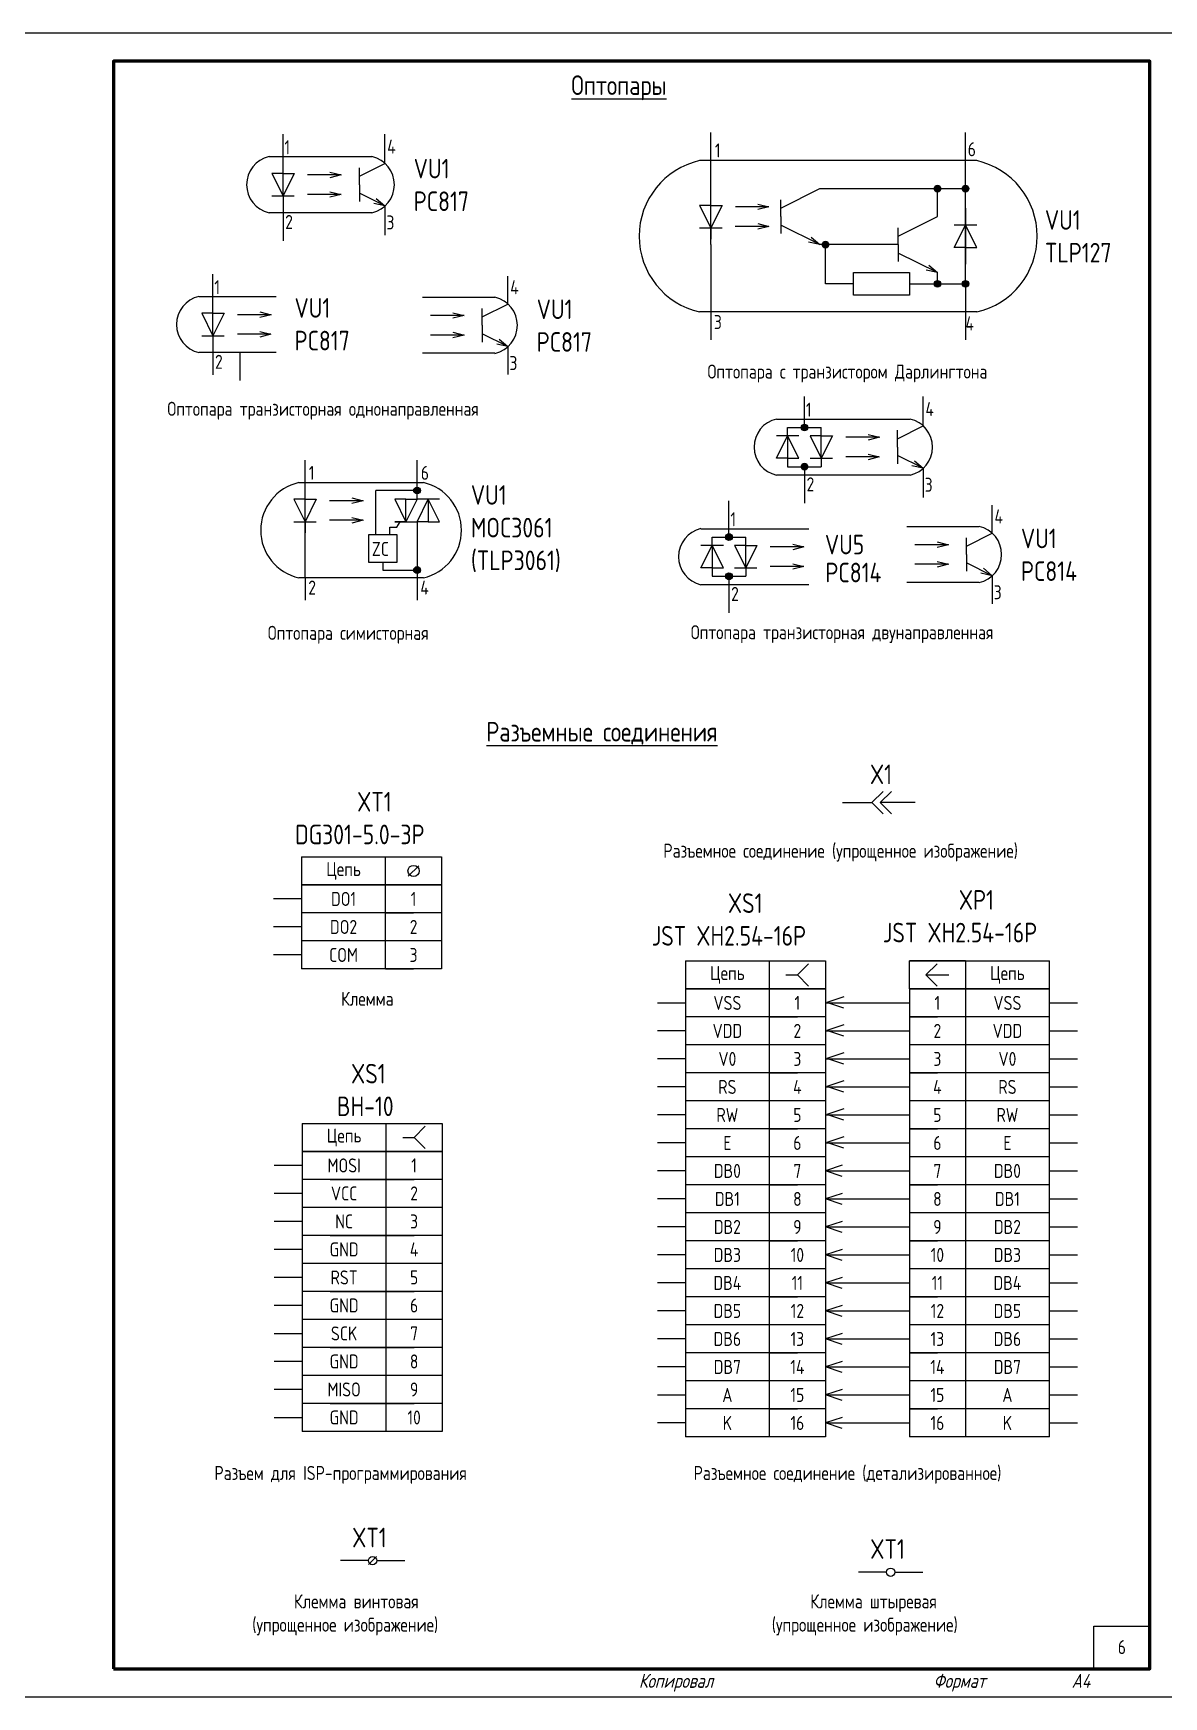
# Model space of a CAD drawing. Header units: millimetres. Extents: x 0 to 3360, y 0 to 297.
# Drawn here: x 1265.7 to 1467.5, y 0 to 297 of the extents above; entities that cross this region are included whole.
import ezdxf

# ---------------------------------------------------------------- set-up
doc = ezdxf.new("R2010")
doc.units = ezdxf.units.MM
doc.header["$LTSCALE"] = 0.2
doc.styles.add('ГОСТ 2.304', font='CS_Gost2304.shx')

msp = doc.modelspace()

# ---------------------------------------------------------------- hatches: boundary and pattern name
h = msp.add_hatch(color=256)
h.dxf.hatch_style = 1
h.paths.add_polyline_path([(1427.71, 269.28, 1), (1426.51, 269.28, 1)])
h = msp.add_hatch(color=256)
h.dxf.hatch_style = 1
h.paths.add_polyline_path([(1432.71, 269.28, 1), (1431.51, 269.28, 1)])
h = msp.add_hatch(color=256)
h.dxf.hatch_style = 1
h.paths.add_polyline_path([(1407.71, 259.28, 1), (1406.51, 259.28, 1)])
h = msp.add_hatch(color=256)
h.dxf.hatch_style = 1
h.paths.add_polyline_path([(1427.71, 252.28, 1), (1426.51, 252.28, 1)])
h = msp.add_hatch(color=256)
h.dxf.hatch_style = 1
h.paths.add_polyline_path([(1432.71, 252.28, 1), (1431.51, 252.28, 1)])
h = msp.add_hatch(color=256)
h.dxf.hatch_style = 1
h.paths.add_polyline_path([(1403.95, 226.64, 1), (1402.75, 226.64, 1)])
h = msp.add_hatch(color=256)
h.dxf.hatch_style = 1
h.paths.add_polyline_path([(1403.95, 219.64, 1), (1402.75, 219.64, 1)])
h = msp.add_hatch(color=256)
h.dxf.hatch_style = 1
h.paths.add_polyline_path([(1333.59, 215.39, -1), (1334.79, 215.39, -1)])
h = msp.add_hatch(color=256)
h.dxf.hatch_style = 1
h.paths.add_polyline_path([(1390.48, 207.07, 1), (1389.28, 207.07, 1)])
h = msp.add_hatch(color=256)
h.dxf.hatch_style = 1
h.paths.add_polyline_path([(1334.79, 201.18, 1), (1333.59, 201.18, 1)])
h = msp.add_hatch(color=256)
h.dxf.hatch_style = 1
h.paths.add_polyline_path([(1390.48, 200.07, 1), (1389.28, 200.07, 1)])

# ---------------------------------------------------------------- linework, layer by layer
at = {"linetype": 'Continuous', "lineweight": 60}
msp.add_line((1280, 292.02), (1280, 172.02), dxfattribs=at)
for p, q in [((1386.64, 274.28), (1386.64, 279.28)), ((1432.11, 274.28), (1432.11, 279.28)), ((1310.26, 274.99), (1310.26, 278.99)), ((1328.46, 273.78), (1328.46, 278.99)), ((1307.76, 274.99), (1326.13, 274.99)), ((1310.26, 273.49), (1310.26, 274.99)), ((1310.26, 271.99), (1310.26, 273.49)), ((1323.88, 271.49), (1328.46, 273.78)), ((1434.11, 274.28), (1384.64, 274.28)), ((1386.64, 269.28), (1386.64, 274.28)), ((1432.11, 269.28), (1432.11, 274.28)), ((1310.26, 271.99), (1308.26, 271.99)), ((1308.26, 271.99), (1310.26, 267.99)), ((1310.26, 267.99), (1310.26, 271.99)), ((1310.26, 271.99), (1312.26, 271.99)), ((1312.26, 271.99), (1310.26, 267.99)), ((1320.63, 271.74), (1314.63, 271.74)), ((1318.63, 272.24), (1320.63, 271.74)), ((1320.63, 271.74), (1318.63, 271.24)), ((1323.88, 269.99), (1323.88, 272.99)), ((1308.26, 267.99), (1312.26, 267.99)), ((1310.26, 267.99), (1310.26, 266.49)), ((1320.63, 268.24), (1314.63, 268.24)), ((1318.63, 268.74), (1320.63, 268.24)), ((1320.63, 268.24), (1318.63, 267.74)), ((1323.88, 269.99), (1323.88, 266.99)), ((1328.46, 266.2), (1323.88, 268.49)), ((1326.9, 267.55), (1328.46, 266.2)), ((1386.64, 259.28), (1386.64, 269.28)), ((1386.64, 266.28), (1386.64, 268.28)), ((1399.11, 265.78), (1406.11, 269.28)), ((1406.11, 269.28), (1427.11, 269.28)), ((1427.11, 264.28), (1427.11, 269.28)), ((1427.11, 269.28), (1432.11, 269.28)), ((1432.11, 252.28), (1432.11, 269.28)), ((1326.13, 264.99), (1307.76, 264.99)), ((1310.26, 266.49), (1310.26, 264.99)), ((1310.26, 264.99), (1310.26, 260.99)), ((1310.26, 264.99), (1310.26, 259.99)), ((1328.46, 266.2), (1326.45, 266.65)), ((1328.46, 266.2), (1328.46, 260.99)), ((1386.64, 266.28), (1384.64, 266.28)), ((1384.64, 266.28), (1386.64, 262.28)), ((1386.64, 262.28), (1386.64, 266.28)), ((1386.64, 266.28), (1388.64, 266.28)), ((1388.64, 266.28), (1386.64, 262.28)), ((1397.02, 266.03), (1391.02, 266.03)), ((1395.02, 266.53), (1397.02, 266.03)), ((1397.02, 266.03), (1395.02, 265.53)), ((1399.11, 264.28), (1399.11, 267.28)), ((1399.11, 264.28), (1399.11, 267.28)), ((1432.11, 265.78), (1432.11, 255.78)), ((1432.11, 262.78), (1432.11, 264.78)), ((1384.64, 262.28), (1388.64, 262.28)), ((1386.64, 262.28), (1386.64, 260.28)), ((1397.01, 262.53), (1391.01, 262.53)), ((1395.01, 263.03), (1397.01, 262.53)), ((1397.01, 262.53), (1395.01, 262.03)), ((1399.11, 264.28), (1399.11, 261.28)), ((1399.11, 264.28), (1399.11, 261.28)), ((1406.11, 259.28), (1399.11, 262.78)), ((1420.11, 260.78), (1427.11, 264.28)), ((1420.11, 259.28), (1420.11, 262.28)), ((1434.11, 262.78), (1430.11, 262.78)), ((1430.11, 258.78), (1432.11, 262.78)), ((1432.11, 262.78), (1432.11, 258.78)), ((1434.11, 258.78), (1432.11, 262.78)), ((1386.64, 259.28), (1386.64, 247.28)), ((1406.11, 259.28), (1404.09, 259.72)), ((1404.54, 260.62), (1406.11, 259.28)), ((1420.11, 259.28), (1406.11, 259.28)), ((1407.11, 252.28), (1407.11, 259.28)), ((1420.11, 259.28), (1420.11, 256.28)), ((1432.11, 258.78), (1430.11, 258.78)), ((1432.11, 258.78), (1434.11, 258.78)), ((1432.11, 258.78), (1432.11, 256.78)), ((1427.11, 254.28), (1420.11, 257.78)), ((1425.55, 255.62), (1427.11, 254.28)), ((1297.73, 250.02), (1297.73, 254.02)), ((1350.42, 248.67), (1350.42, 253.67)), ((1412.11, 254.28), (1422.11, 254.28)), ((1412.11, 250.28), (1412.11, 254.28)), ((1422.11, 254.28), (1422.11, 250.28)), ((1427.11, 254.28), (1425.1, 254.72)), ((1427.11, 252.28), (1427.11, 254.28)), ((1295.23, 250.02), (1309.02, 250.02)), ((1297.73, 248.52), (1297.73, 250.02)), ((1335.15, 249.88), (1348.09, 249.88)), ((1412.11, 252.28), (1407.11, 252.28)), ((1422.11, 250.28), (1412.11, 250.28)), ((1422.11, 252.28), (1427.11, 252.28)), ((1427.11, 252.28), (1432.11, 252.28)), ((1432.11, 252.28), (1432.11, 247.28)), ((1297.73, 247.02), (1295.73, 247.02)), ((1295.73, 247.02), (1297.73, 243.02)), ((1297.73, 247.02), (1297.73, 248.52)), ((1297.73, 243.02), (1297.73, 247.02)), ((1297.73, 247.02), (1299.73, 247.02)), ((1299.73, 247.02), (1297.73, 243.02)), ((1308.11, 246.77), (1302.11, 246.77)), ((1306.11, 247.27), (1308.11, 246.77)), ((1308.11, 246.77), (1306.11, 246.27)), ((1342.59, 246.63), (1336.59, 246.63)), ((1340.59, 247.13), (1342.59, 246.63)), ((1342.59, 246.63), (1340.59, 246.13)), ((1345.84, 246.38), (1350.42, 248.67)), ((1345.84, 244.88), (1345.84, 247.88)), ((1434.11, 247.28), (1384.64, 247.28)), ((1386.64, 247.28), (1386.64, 242.28)), ((1432.11, 247.28), (1432.11, 242.28)), ((1306.1, 243.77), (1308.1, 243.27)), ((1340.59, 243.63), (1342.59, 243.13)), ((1345.84, 244.88), (1345.84, 241.88)), ((1295.73, 243.02), (1299.73, 243.02)), ((1297.73, 243.02), (1297.73, 241.52)), ((1297.73, 241.52), (1297.73, 240.02)), ((1308.1, 243.27), (1302.1, 243.27)), ((1308.1, 243.27), (1306.1, 242.77)), ((1342.59, 243.13), (1336.59, 243.13)), ((1342.59, 243.13), (1340.59, 242.63)), ((1350.42, 241.09), (1345.84, 243.38)), ((1350.42, 241.09), (1348.41, 241.54)), ((1348.86, 242.43), (1350.42, 241.09)), ((1350.42, 241.09), (1350.42, 236.09)), ((1309.02, 240.02), (1295.23, 240.02)), ((1297.73, 240.02), (1297.73, 236.02)), ((1302.56, 240.02), (1302.56, 235.02)), ((1348.09, 239.88), (1335.15, 239.88)), ((1403.35, 228.14), (1403.35, 232.14)), ((1424.55, 226.93), (1424.55, 232.14)), ((1398.35, 228.14), (1422.23, 228.14)), ((1400.35, 225.14), (1400.35, 226.64)), ((1400.35, 226.64), (1406.35, 226.64)), ((1403.35, 226.64), (1403.35, 228.14)), ((1406.35, 225.14), (1406.35, 226.64)), ((1419.98, 224.64), (1424.55, 226.93)), ((1419.98, 223.14), (1419.98, 226.14)), ((1402.35, 225.14), (1398.35, 225.14)), ((1398.35, 221.14), (1400.35, 225.14)), ((1400.35, 225.14), (1400.35, 221.14)), ((1402.35, 221.14), (1400.35, 225.14)), ((1406.35, 225.14), (1404.35, 225.14)), ((1404.35, 225.14), (1406.35, 221.14)), ((1406.35, 221.14), (1406.35, 225.14)), ((1406.35, 225.14), (1408.35, 225.14)), ((1408.35, 225.14), (1406.35, 221.14)), ((1416.73, 224.89), (1410.73, 224.89)), ((1414.73, 225.39), (1416.73, 224.89)), ((1416.73, 224.89), (1414.73, 224.39)), ((1419.98, 223.14), (1419.98, 220.14)), ((1314.19, 216.79), (1314.19, 220.79)), ((1334.19, 216.79), (1334.19, 220.79)), ((1400.35, 221.14), (1398.35, 221.14)), ((1400.35, 221.14), (1402.35, 221.14)), ((1400.35, 221.14), (1400.35, 219.64)), ((1404.35, 221.14), (1408.35, 221.14)), ((1406.35, 221.14), (1406.35, 219.64)), ((1416.72, 221.39), (1410.72, 221.39)), ((1414.72, 221.89), (1416.72, 221.39)), ((1416.72, 221.39), (1414.72, 220.89)), ((1424.55, 219.36), (1419.98, 221.64)), ((1424.55, 219.36), (1422.54, 219.81)), ((1422.99, 220.7), (1424.55, 219.36)), ((1314.19, 199.79), (1314.19, 216.81)), ((1422.23, 218.14), (1398.35, 218.14)), ((1400.35, 219.64), (1406.35, 219.64)), ((1403.35, 219.64), (1403.35, 218.14)), ((1403.35, 218.14), (1403.35, 214.14)), ((1403.35, 218.14), (1403.35, 213.14)), ((1424.55, 219.36), (1424.55, 214.14)), ((1313.07, 216.79), (1334.19, 216.79)), ((1314.19, 209.79), (1314.19, 216.79)), ((1314.19, 213.81), (1314.19, 215.81)), ((1322.57, 214.06), (1324.57, 213.56)), ((1334.19, 215.39), (1326.82, 215.39)), ((1326.82, 207.56), (1326.82, 215.39)), ((1334.19, 213.81), (1334.19, 216.79)), ((1334.19, 216.79), (1335.32, 216.79)), ((1314.19, 213.81), (1312.19, 213.81)), ((1312.19, 213.81), (1314.19, 209.81)), ((1314.19, 209.81), (1314.19, 213.81)), ((1314.19, 213.81), (1316.19, 213.81)), ((1316.19, 213.81), (1314.19, 209.81)), ((1324.57, 213.56), (1318.57, 213.56)), ((1324.57, 213.56), (1322.57, 213.06)), ((1332.19, 213.81), (1330.19, 213.81)), ((1330.19, 213.81), (1332.19, 209.81)), ((1332.19, 209.81), (1332.19, 213.81)), ((1332.19, 213.81), (1334.19, 213.81)), ((1334.19, 213.81), (1332.19, 209.81)), ((1338.19, 213.81), (1334.19, 213.81)), ((1334.19, 209.81), (1336.19, 213.81)), ((1336.19, 213.81), (1336.19, 209.81)), ((1338.19, 209.81), (1336.19, 213.81)), ((1389.88, 208.57), (1389.88, 213.57)), ((1389.88, 208.57), (1389.88, 212.57)), ((1436.88, 207.75), (1436.88, 212.75)), ((1312.19, 209.81), (1316.19, 209.81)), ((1314.19, 209.81), (1314.19, 207.81)), ((1324.57, 210.06), (1318.57, 210.06)), ((1322.57, 210.56), (1324.57, 210.06)), ((1324.57, 210.06), (1322.57, 209.56)), ((1329.32, 208.81), (1330.57, 208.81)), ((1329.32, 207.56), (1329.32, 208.81)), ((1330.19, 209.81), (1334.19, 209.81)), ((1332.19, 209.81), (1330.19, 209.81)), ((1330.57, 208.81), (1331.19, 209.81)), ((1336.19, 209.81), (1334.19, 209.81)), ((1334.19, 209.81), (1334.19, 199.54)), ((1336.19, 209.81), (1338.19, 209.81)), ((1384.88, 208.57), (1404.16, 208.57)), ((1389.88, 207.07), (1389.88, 208.57)), ((1421.61, 208.96), (1434.56, 208.96)), ((1325.57, 207.56), (1330.57, 207.56)), ((1325.57, 202.56), (1325.57, 207.56)), ((1325.57, 207.56), (1328.07, 207.56)), ((1328.07, 207.56), (1330.57, 207.56)), ((1330.57, 207.56), (1330.57, 202.56)), ((1388.88, 205.57), (1384.88, 205.57)), ((1384.88, 201.57), (1386.88, 205.57)), ((1386.88, 205.57), (1386.88, 207.07)), ((1386.88, 207.07), (1392.88, 207.07)), ((1386.88, 205.57), (1386.88, 201.57)), ((1388.88, 201.57), (1386.88, 205.57)), ((1392.88, 205.57), (1390.88, 205.57)), ((1390.88, 205.57), (1392.88, 201.57)), ((1392.88, 205.57), (1392.88, 207.07)), ((1392.88, 201.57), (1392.88, 205.57)), ((1392.88, 205.57), (1394.88, 205.57)), ((1394.88, 205.57), (1392.88, 201.57)), ((1403.25, 205.32), (1397.25, 205.32)), ((1401.25, 205.82), (1403.25, 205.32)), ((1403.25, 205.32), (1401.25, 204.82)), ((1429.06, 205.71), (1423.06, 205.71)), ((1427.06, 206.21), (1429.06, 205.71)), ((1429.06, 205.71), (1427.06, 205.21)), ((1432.31, 205.46), (1436.88, 207.75)), ((1432.31, 203.96), (1432.31, 206.96)), ((1330.57, 202.56), (1325.57, 202.56)), ((1328.07, 202.56), (1328.07, 201.18)), ((1401.25, 202.32), (1403.25, 201.82)), ((1429.05, 202.21), (1423.05, 202.21)), ((1427.05, 202.71), (1429.05, 202.21)), ((1429.05, 202.21), (1427.05, 201.71)), ((1432.31, 203.96), (1432.31, 200.96)), ((1436.88, 200.17), (1432.31, 202.46)), ((1335.32, 199.79), (1313.07, 199.79)), ((1314.19, 199.79), (1314.19, 195.79)), ((1328.07, 201.18), (1334.19, 201.18)), ((1334.19, 199.79), (1334.19, 195.79)), ((1386.88, 201.57), (1384.88, 201.57)), ((1386.88, 201.57), (1388.88, 201.57)), ((1386.88, 201.57), (1386.88, 200.07)), ((1386.88, 200.07), (1392.88, 200.07)), ((1389.88, 200.07), (1389.88, 198.57)), ((1390.88, 201.57), (1394.88, 201.57)), ((1392.88, 201.57), (1392.88, 200.07)), ((1403.25, 201.82), (1397.25, 201.82)), ((1403.25, 201.82), (1401.25, 201.32)), ((1436.88, 200.17), (1434.87, 200.62)), ((1435.32, 201.51), (1436.88, 200.17)), ((1436.88, 200.17), (1436.88, 195.17)), ((1404.16, 198.57), (1384.88, 198.57)), ((1389.88, 198.57), (1389.88, 194.57)), ((1389.88, 198.57), (1389.88, 193.57)), ((1434.56, 198.96), (1421.61, 198.96)), ((1415.4, 159.67), (1417.4, 161.67)), ((1418.9, 161.67), (1416.9, 159.67)), ((1410.15, 159.67), (1415.4, 159.67)), ((1417.4, 157.67), (1415.4, 159.67)), ((1423.15, 159.67), (1416.9, 159.67)), ((1416.9, 159.67), (1418.9, 157.67)), ((1313.56, 149.96), (1328.56, 149.96)), ((1313.56, 149.96), (1313.56, 144.96)), ((1328.56, 144.96), (1328.56, 149.96)), ((1328.56, 149.96), (1338.56, 149.96)), ((1338.56, 149.96), (1338.56, 144.96)), ((1334.5, 148.4), (1332.61, 146.52)), ((1313.56, 144.96), (1328.56, 144.96)), ((1328.56, 144.96), (1313.56, 144.96)), ((1313.56, 144.96), (1313.56, 139.96)), ((1328.56, 139.96), (1328.56, 144.96)), ((1328.56, 144.96), (1338.56, 144.96)), ((1338.56, 144.96), (1328.56, 144.96)), ((1338.56, 144.96), (1338.56, 139.96)), ((1313.56, 142.46), (1308.56, 142.46)), ((1328.56, 139.96), (1313.56, 139.96)), ((1313.56, 139.96), (1313.56, 134.96)), ((1328.56, 134.96), (1328.56, 139.96)), ((1328.56, 139.96), (1333.56, 139.96)), ((1338.56, 139.96), (1328.56, 139.96)), ((1338.56, 139.96), (1338.56, 134.96)), ((1313.56, 137.46), (1308.56, 137.46)), ((1328.56, 134.96), (1313.56, 134.96)), ((1313.56, 134.96), (1313.56, 129.96)), ((1338.56, 134.96), (1328.56, 134.96)), ((1328.56, 129.96), (1328.56, 134.96)), ((1338.56, 134.96), (1338.56, 129.96)), ((1313.56, 132.46), (1308.56, 132.46)), ((1382.09, 131.4), (1397.09, 131.4)), ((1382.09, 131.4), (1382.09, 126.4)), ((1397.09, 126.4), (1397.09, 131.4)), ((1397.09, 131.4), (1407.09, 131.4)), ((1402.09, 128.9), (1404.09, 130.9)), ((1407.09, 131.4), (1407.09, 126.4)), ((1422.09, 126.4), (1422.09, 131.4)), ((1432.09, 131.4), (1422.09, 131.4)), ((1422.09, 131.4), (1432.09, 131.4)), ((1427.05, 130.89), (1425.05, 128.89)), ((1432.09, 131.4), (1432.09, 126.4)), ((1432.09, 131.4), (1447.09, 131.4)), ((1447.09, 126.4), (1447.09, 131.4)), ((1328.56, 129.96), (1313.56, 129.96)), ((1328.56, 129.96), (1333.56, 129.96)), ((1338.56, 129.96), (1328.56, 129.96)), ((1400.05, 128.9), (1402.09, 128.9)), ((1404.09, 126.9), (1402.09, 128.9)), ((1425.05, 128.89), (1427.05, 126.89)), ((1425.05, 128.89), (1427.09, 128.89)), ((1427.09, 128.89), (1429.14, 128.89)), ((1382.09, 126.4), (1397.09, 126.4)), ((1397.09, 126.4), (1382.09, 126.4)), ((1382.09, 126.4), (1382.09, 121.4)), ((1397.09, 121.4), (1397.09, 126.4)), ((1397.09, 126.4), (1407.09, 126.4)), ((1407.09, 126.4), (1397.09, 126.4)), ((1407.09, 126.4), (1407.09, 121.4)), ((1410.37, 124.99), (1407.37, 123.99)), ((1422.09, 126.4), (1432.09, 126.4)), ((1432.09, 126.4), (1422.09, 126.4)), ((1422.09, 126.4), (1422.09, 121.4)), ((1432.09, 126.4), (1432.09, 121.4)), ((1432.09, 126.4), (1447.09, 126.4)), ((1447.09, 126.4), (1432.09, 126.4)), ((1447.09, 121.4), (1447.09, 126.4)), ((1377.09, 123.9), (1382.09, 123.9)), ((1410.37, 122.99), (1407.37, 123.99)), ((1382.09, 118.9), (1377.09, 118.9)), ((1397.09, 121.4), (1382.09, 121.4)), ((1382.09, 121.4), (1382.09, 116.4)), ((1397.09, 116.4), (1397.09, 121.4)), ((1397.09, 121.4), (1402.09, 121.4)), ((1407.09, 121.4), (1397.09, 121.4)), ((1407.09, 121.4), (1407.09, 116.4)), ((1410.37, 119.99), (1407.37, 118.99)), ((1410.37, 117.99), (1407.37, 118.99)), ((1422.09, 121.4), (1427.09, 121.4)), ((1432.09, 121.4), (1422.09, 121.4)), ((1422.09, 121.4), (1422.09, 116.4)), ((1432.09, 121.4), (1432.09, 116.4)), ((1447.09, 121.4), (1432.09, 121.4)), ((1447.09, 116.4), (1447.09, 121.4)), ((1397.09, 116.4), (1382.09, 116.4)), ((1382.09, 116.4), (1382.09, 111.4)), ((1407.09, 116.4), (1397.09, 116.4)), ((1397.09, 111.4), (1397.09, 116.4)), ((1407.09, 116.4), (1407.09, 111.4)), ((1432.09, 116.4), (1422.09, 116.4)), ((1422.09, 116.4), (1422.09, 111.4)), ((1432.09, 116.4), (1432.09, 111.4)), ((1447.09, 116.4), (1432.09, 116.4)), ((1447.09, 111.4), (1447.09, 116.4)), ((1382.09, 113.9), (1377.09, 113.9)), ((1410.37, 114.99), (1407.37, 113.99)), ((1410.37, 112.99), (1407.37, 113.99)), ((1397.09, 111.4), (1382.09, 111.4)), ((1382.09, 111.4), (1382.09, 106.4)), ((1397.09, 106.4), (1397.09, 111.4)), ((1397.09, 111.4), (1402.09, 111.4)), ((1407.09, 111.4), (1397.09, 111.4)), ((1407.09, 111.4), (1407.09, 106.4)), ((1410.37, 109.99), (1407.37, 108.99)), ((1422.09, 111.4), (1427.09, 111.4)), ((1432.09, 111.4), (1422.09, 111.4)), ((1422.09, 111.4), (1422.09, 106.4)), ((1432.09, 111.4), (1432.09, 106.4)), ((1447.09, 111.4), (1432.09, 111.4)), ((1447.09, 106.4), (1447.09, 111.4)), ((1382.09, 108.9), (1377.09, 108.9)), ((1410.37, 107.99), (1407.37, 108.99)), ((1397.09, 106.4), (1382.09, 106.4)), ((1382.09, 106.4), (1382.09, 101.4)), ((1407.09, 106.4), (1397.09, 106.4)), ((1397.09, 101.4), (1397.09, 106.4)), ((1407.09, 106.4), (1407.09, 101.4)), ((1410.37, 104.99), (1407.37, 103.99)), ((1410.37, 102.99), (1407.37, 103.99)), ((1432.09, 106.4), (1422.09, 106.4)), ((1422.09, 106.4), (1422.09, 101.4)), ((1432.09, 106.4), (1432.09, 101.4)), ((1447.09, 106.4), (1432.09, 106.4)), ((1447.09, 101.4), (1447.09, 106.4)), ((1313.66, 102.38), (1328.66, 102.38)), ((1313.66, 102.38), (1313.66, 97.38)), ((1328.66, 97.38), (1328.66, 102.38)), ((1328.66, 102.38), (1338.66, 102.38)), ((1333.66, 99.88), (1335.66, 101.88)), ((1338.66, 102.38), (1338.66, 97.38)), ((1382.09, 103.9), (1377.09, 103.9)), ((1397.09, 101.4), (1382.09, 101.4)), ((1382.09, 101.4), (1382.09, 96.4)), ((1397.09, 96.4), (1397.09, 101.4)), ((1397.09, 101.4), (1402.09, 101.4)), ((1407.09, 101.4), (1397.09, 101.4)), ((1407.09, 101.4), (1407.09, 96.4)), ((1422.09, 101.4), (1427.09, 101.4)), ((1432.09, 101.4), (1422.09, 101.4)), ((1422.09, 101.4), (1422.09, 96.4)), ((1432.09, 101.4), (1432.09, 96.4)), ((1447.09, 101.4), (1432.09, 101.4)), ((1447.09, 96.4), (1447.09, 101.4)), ((1331.62, 99.88), (1333.66, 99.88)), ((1335.66, 97.88), (1333.66, 99.88)), ((1382.09, 98.9), (1377.09, 98.9)), ((1410.37, 99.99), (1407.37, 98.99)), ((1410.37, 97.99), (1407.37, 98.99)), ((1313.66, 97.38), (1328.66, 97.38)), ((1328.66, 97.38), (1313.66, 97.38)), ((1313.66, 97.38), (1313.66, 92.38)), ((1328.66, 92.38), (1328.66, 97.38)), ((1328.66, 97.38), (1338.66, 97.38)), ((1338.66, 97.38), (1328.66, 97.38)), ((1338.66, 97.38), (1338.66, 92.38)), ((1397.09, 96.4), (1382.09, 96.4)), ((1382.09, 96.4), (1382.09, 91.4)), ((1407.09, 96.4), (1397.09, 96.4)), ((1397.09, 91.4), (1397.09, 96.4)), ((1407.09, 96.4), (1407.09, 91.4)), ((1432.09, 96.4), (1422.09, 96.4)), ((1422.09, 96.4), (1422.09, 91.4)), ((1432.09, 96.4), (1432.09, 91.4)), ((1447.09, 96.4), (1432.09, 96.4)), ((1447.09, 91.4), (1447.09, 96.4)), ((1313.66, 94.88), (1308.66, 94.88)), ((1328.66, 92.38), (1313.66, 92.38)), ((1313.66, 92.38), (1313.66, 87.38)), ((1318.66, 92.38), (1328.66, 92.38)), ((1328.66, 87.38), (1328.66, 92.38)), ((1328.66, 92.38), (1333.66, 92.38)), ((1338.66, 92.38), (1328.66, 92.38)), ((1338.66, 92.38), (1338.66, 87.38)), ((1410.09, 94.9), (1407.09, 93.9)), ((1410.09, 92.9), (1407.09, 93.9)), ((1313.66, 89.88), (1308.66, 89.88)), ((1397.09, 91.4), (1382.09, 91.4)), ((1382.09, 91.4), (1382.09, 86.4)), ((1397.09, 86.4), (1397.09, 91.4)), ((1397.09, 91.4), (1402.09, 91.4)), ((1407.09, 91.4), (1397.09, 91.4)), ((1407.09, 91.4), (1407.09, 86.4)), ((1410.09, 89.9), (1407.09, 88.9)), ((1422.09, 91.4), (1427.09, 91.4)), ((1432.09, 91.4), (1422.09, 91.4)), ((1422.09, 91.4), (1422.09, 86.4)), ((1432.09, 91.4), (1432.09, 86.4)), ((1447.09, 91.4), (1432.09, 91.4)), ((1447.09, 86.4), (1447.09, 91.4)), ((1328.66, 87.38), (1313.66, 87.38)), ((1313.66, 87.38), (1313.66, 82.38)), ((1338.66, 87.38), (1328.66, 87.38)), ((1328.66, 82.38), (1328.66, 87.38)), ((1338.66, 87.38), (1338.66, 82.38)), ((1397.09, 86.4), (1382.09, 86.4)), ((1382.09, 86.4), (1382.09, 81.4)), ((1407.09, 86.4), (1397.09, 86.4)), ((1397.09, 81.4), (1397.09, 86.4)), ((1410.09, 87.9), (1407.09, 88.9)), ((1407.09, 86.4), (1407.09, 81.4)), ((1432.09, 86.4), (1422.09, 86.4)), ((1422.09, 86.4), (1422.09, 81.4)), ((1432.09, 86.4), (1432.09, 81.4)), ((1447.09, 86.4), (1432.09, 86.4)), ((1447.09, 81.4), (1447.09, 86.4)), ((1313.66, 84.88), (1308.66, 84.88)), ((1410.09, 84.9), (1407.09, 83.9)), ((1410.09, 82.9), (1407.09, 83.9)), ((1328.66, 82.38), (1313.66, 82.38)), ((1313.66, 82.38), (1313.66, 77.38)), ((1318.66, 82.38), (1328.66, 82.38)), ((1328.66, 77.38), (1328.66, 82.38)), ((1328.66, 82.38), (1333.66, 82.38)), ((1338.66, 82.38), (1328.66, 82.38)), ((1338.66, 82.38), (1338.66, 77.38)), ((1397.09, 81.4), (1382.09, 81.4)), ((1382.09, 81.4), (1382.09, 76.4)), ((1397.09, 76.4), (1397.09, 81.4)), ((1397.09, 81.4), (1402.09, 81.4)), ((1407.09, 81.4), (1397.09, 81.4)), ((1407.09, 81.4), (1407.09, 76.4)), ((1422.09, 81.4), (1427.09, 81.4)), ((1432.09, 81.4), (1422.09, 81.4)), ((1422.09, 81.4), (1422.09, 76.4)), ((1432.09, 81.4), (1432.09, 76.4)), ((1447.09, 81.4), (1432.09, 81.4)), ((1447.09, 76.4), (1447.09, 81.4)), ((1313.66, 79.88), (1308.66, 79.88)), ((1328.66, 77.38), (1313.66, 77.38)), ((1313.66, 77.38), (1313.66, 72.38)), ((1338.66, 77.38), (1328.66, 77.38)), ((1328.66, 72.38), (1328.66, 77.38)), ((1338.66, 77.38), (1338.66, 72.38)), ((1410.09, 79.9), (1407.09, 78.9)), ((1410.09, 77.9), (1407.09, 78.9)), ((1313.66, 74.88), (1308.66, 74.88)), ((1397.09, 76.4), (1382.09, 76.4)), ((1382.09, 76.4), (1382.09, 71.4)), ((1407.09, 76.4), (1397.09, 76.4)), ((1397.09, 71.4), (1397.09, 76.4)), ((1407.09, 76.4), (1407.09, 71.4)), ((1410.09, 74.9), (1407.09, 73.9)), ((1432.09, 76.4), (1422.09, 76.4)), ((1422.09, 76.4), (1422.09, 71.4)), ((1432.09, 76.4), (1432.09, 71.4)), ((1447.09, 76.4), (1432.09, 76.4)), ((1447.09, 71.4), (1447.09, 76.4)), ((1328.66, 72.38), (1313.66, 72.38)), ((1313.66, 72.38), (1313.66, 67.38)), ((1318.66, 72.38), (1328.66, 72.38)), ((1328.66, 67.38), (1328.66, 72.38)), ((1328.66, 72.38), (1333.66, 72.38)), ((1338.66, 72.38), (1328.66, 72.38)), ((1338.66, 72.38), (1338.66, 67.38)), ((1382.09, 73.9), (1377.09, 73.9)), ((1397.09, 71.4), (1382.09, 71.4)), ((1382.09, 71.4), (1382.09, 66.4)), ((1397.09, 66.4), (1397.09, 71.4)), ((1397.09, 71.4), (1402.09, 71.4)), ((1407.09, 71.4), (1397.09, 71.4)), ((1410.09, 72.9), (1407.09, 73.9)), ((1407.09, 71.4), (1407.09, 66.4)), ((1422.09, 71.4), (1427.09, 71.4)), ((1432.09, 71.4), (1422.09, 71.4)), ((1422.09, 71.4), (1422.09, 66.4)), ((1432.09, 71.4), (1432.09, 66.4)), ((1447.09, 71.4), (1432.09, 71.4)), ((1447.09, 66.4), (1447.09, 71.4)), ((1313.66, 69.88), (1308.66, 69.88)), ((1382.09, 68.9), (1377.09, 68.9)), ((1410.09, 69.9), (1407.09, 68.9)), ((1410.09, 67.9), (1407.09, 68.9)), ((1328.66, 67.38), (1313.66, 67.38)), ((1313.66, 67.38), (1313.66, 62.38)), ((1338.66, 67.38), (1328.66, 67.38)), ((1328.66, 62.38), (1328.66, 67.38)), ((1338.66, 67.38), (1338.66, 62.38)), ((1397.09, 66.4), (1382.09, 66.4)), ((1382.09, 66.4), (1382.09, 61.4)), ((1407.09, 66.4), (1397.09, 66.4)), ((1397.09, 61.4), (1397.09, 66.4)), ((1407.09, 66.4), (1407.09, 61.4)), ((1432.09, 66.4), (1422.09, 66.4)), ((1422.09, 66.4), (1422.09, 61.4)), ((1432.09, 66.4), (1432.09, 61.4)), ((1447.09, 66.4), (1432.09, 66.4)), ((1447.09, 61.4), (1447.09, 66.4)), ((1308.66, 64.88), (1313.66, 64.88)), ((1328.66, 62.38), (1313.66, 62.38)), ((1313.66, 62.38), (1313.66, 57.38)), ((1318.66, 62.38), (1328.66, 62.38)), ((1328.66, 57.38), (1328.66, 62.38)), ((1328.66, 62.38), (1333.66, 62.38)), ((1338.66, 62.38), (1328.66, 62.38)), ((1338.66, 62.38), (1338.66, 57.38)), ((1382.09, 63.9), (1377.09, 63.9)), ((1410.09, 64.9), (1407.09, 63.9)), ((1410.09, 62.9), (1407.09, 63.9)), ((1313.66, 59.88), (1308.66, 59.88)), ((1397.09, 61.4), (1382.09, 61.4)), ((1382.09, 61.4), (1382.09, 56.4)), ((1397.09, 56.4), (1397.09, 61.4)), ((1397.09, 61.4), (1402.09, 61.4)), ((1407.09, 61.4), (1397.09, 61.4)), ((1407.09, 61.4), (1407.09, 56.4)), ((1410.09, 59.9), (1407.09, 58.9)), ((1422.09, 61.4), (1427.09, 61.4)), ((1432.09, 61.4), (1422.09, 61.4)), ((1422.09, 61.4), (1422.09, 56.4)), ((1432.09, 61.4), (1432.09, 56.4)), ((1447.09, 61.4), (1432.09, 61.4)), ((1447.09, 56.4), (1447.09, 61.4)), ((1328.66, 57.38), (1313.66, 57.38)), ((1313.66, 57.38), (1313.66, 52.38)), ((1338.66, 57.38), (1328.66, 57.38)), ((1328.66, 52.38), (1328.66, 57.38)), ((1338.66, 57.38), (1338.66, 52.38)), ((1382.09, 58.9), (1377.09, 58.9)), ((1410.09, 57.9), (1407.09, 58.9)), ((1397.09, 56.4), (1382.09, 56.4)), ((1382.09, 56.4), (1382.09, 51.4)), ((1407.09, 56.4), (1397.09, 56.4)), ((1397.09, 51.4), (1397.09, 56.4)), ((1407.09, 56.4), (1407.09, 51.4)), ((1410.09, 54.9), (1407.09, 53.9)), ((1410.09, 52.9), (1407.09, 53.9)), ((1432.09, 56.4), (1422.09, 56.4)), ((1422.09, 56.4), (1422.09, 51.4)), ((1432.09, 56.4), (1432.09, 51.4)), ((1447.09, 56.4), (1432.09, 56.4)), ((1447.09, 51.4), (1447.09, 56.4)), ((1328.66, 52.38), (1313.66, 52.38)), ((1313.66, 52.38), (1313.66, 47.38)), ((1318.66, 52.38), (1328.66, 52.38)), ((1328.66, 47.38), (1328.66, 52.38)), ((1328.66, 52.38), (1333.66, 52.38)), ((1338.66, 52.38), (1328.66, 52.38)), ((1338.66, 52.38), (1338.66, 47.38)), ((1397.09, 51.4), (1382.09, 51.4)), ((1382.09, 51.4), (1382.09, 46.4)), ((1397.09, 46.4), (1397.09, 51.4)), ((1397.09, 51.4), (1402.09, 51.4)), ((1407.09, 51.4), (1397.09, 51.4)), ((1407.09, 51.4), (1407.09, 46.4)), ((1422.09, 51.4), (1427.09, 51.4)), ((1432.09, 51.4), (1422.09, 51.4)), ((1422.09, 51.4), (1422.09, 46.4)), ((1432.09, 51.4), (1432.09, 46.4)), ((1447.09, 51.4), (1432.09, 51.4)), ((1447.09, 46.4), (1447.09, 51.4)), ((1382.09, 48.9), (1377.09, 48.9)), ((1410.09, 49.9), (1407.09, 48.9)), ((1410.09, 47.9), (1407.09, 48.9)), ((1328.66, 47.38), (1313.66, 47.38)), ((1338.66, 47.38), (1328.66, 47.38)), ((1397.09, 46.4), (1382.09, 46.4)), ((1407.09, 46.4), (1397.09, 46.4)), ((1432.09, 46.4), (1422.09, 46.4)), ((1447.09, 46.4), (1432.09, 46.4)), ((1325.5, 24.32), (1320.5, 24.32)), ((1326.96, 25.03), (1325.54, 23.61)), ((1327, 24.32), (1332, 24.32)), ((1418, 22.25), (1413, 22.25)), ((1419.5, 22.25), (1424.5, 22.25))]:
    msp.add_line(p, q)
at = {"ltscale": 100}
for p, q in [((1407.09, 123.9), (1422.09, 123.9)), ((1447.09, 123.9), (1452.09, 123.9)), ((1407.09, 118.9), (1422.09, 118.9)), ((1447.09, 118.9), (1452.09, 118.9)), ((1407.09, 113.9), (1422.09, 113.9)), ((1447.09, 113.9), (1452.09, 113.9)), ((1407.09, 108.9), (1422.09, 108.9)), ((1447.09, 108.9), (1452.09, 108.9)), ((1407.09, 103.9), (1422.09, 103.9)), ((1447.09, 103.9), (1452.09, 103.9)), ((1407.09, 98.9), (1422.09, 98.9)), ((1447.09, 98.9), (1452.09, 98.9)), ((1382.09, 93.9), (1377.09, 93.9)), ((1407.09, 93.9), (1422.09, 93.9)), ((1447.09, 93.9), (1452.09, 93.9)), ((1382.09, 88.9), (1377.09, 88.9)), ((1407.09, 88.9), (1422.09, 88.9)), ((1447.09, 88.9), (1452.09, 88.9)), ((1382.09, 83.9), (1377.09, 83.9)), ((1407.09, 83.9), (1422.09, 83.9)), ((1447.09, 83.9), (1452.09, 83.9)), ((1382.09, 78.9), (1377.09, 78.9)), ((1407.09, 78.9), (1422.09, 78.9)), ((1447.09, 78.9), (1452.09, 78.9)), ((1407.09, 73.9), (1422.09, 73.9)), ((1447.09, 73.9), (1452.09, 73.9)), ((1407.09, 68.9), (1422.09, 68.9)), ((1447.09, 68.9), (1452.09, 68.9)), ((1407.09, 63.9), (1422.09, 63.9)), ((1447.09, 63.9), (1452.09, 63.9)), ((1407.09, 58.9), (1422.09, 58.9)), ((1447.09, 58.9), (1452.09, 58.9)), ((1313.66, 54.88), (1308.66, 54.88)), ((1377.09, 53.9), (1382.09, 53.9)), ((1407.09, 53.9), (1422.09, 53.9)), ((1447.09, 53.9), (1452.09, 53.9)), ((1308.66, 49.88), (1313.66, 49.88)), ((1407.09, 48.9), (1422.09, 48.9)), ((1447.09, 48.9), (1452.09, 48.9))]:
    msp.add_line(p, q, dxfattribs=at)
at = {"linetype": 'Continuous', "lineweight": 25}
msp.add_lwpolyline([(1260, 0.02), (1470, 0.02), (1470, 297.02), (1260, 297.02), (1260, 0.02)], dxfattribs=at)
at = {"linetype": 'Continuous', "lineweight": 60}
msp.add_lwpolyline([(1280, 5.02), (1465, 5.02), (1465, 292.02), (1280, 292.02), (1280, 5.02)], dxfattribs=at)
msp.add_lwpolyline([(1455, 12.63), (1465, 12.63), (1465, 5.13), (1455, 5.13)], close=True)
at = {"linetype": 'Continuous', "lineweight": 50, "ltscale": 0.5, "flags": 128}
msp.add_lwpolyline([(1280, 5.02), (1465, 5.02)], dxfattribs=at)
for centre, radius in [((1427.11, 269.28), 0.6), ((1432.11, 269.28), 0.6), ((1407.11, 259.28), 0.6), ((1427.11, 252.28), 0.6), ((1432.11, 252.28), 0.6), ((1403.35, 226.64), 0.6), ((1403.35, 219.64), 0.6), ((1334.19, 215.39), 0.6), ((1389.88, 207.07), 0.6), ((1334.19, 201.18), 0.6), ((1389.88, 200.07), 0.6), ((1333.56, 147.46), 1), ((1326.25, 24.32), 0.75), ((1418.75, 22.25), 0.75)]:
    msp.add_circle(centre, radius)
for centre, radius, start, end in [((1308.88, 269.99), 5.13, 102.6804, 257.3196), ((1325.01, 269.99), 5.13, 282.6804, 77.3196), ((1387.68, 260.78), 13.84, 102.6804, 257.3196), ((1431.07, 260.78), 13.84, 282.6804, 77.3196), ((1296.36, 245.02), 5.13, 102.6804, 257.3196), ((1346.97, 244.88), 5.13, 282.6804, 77.3196), ((1399.48, 223.14), 5.13, 102.6804, 257.3196), ((1421.1, 223.14), 5.13, 282.6804, 77.3196), ((1314.98, 208.29), 8.71, 102.6804, 257.3196), ((1333.41, 208.29), 8.71, 282.6804, 77.3196), ((1386, 203.57), 5.13, 102.6804, 257.3196), ((1433.43, 203.96), 5.13, 282.6804, 77.3196)]:
    msp.add_arc(centre, radius, start, end)

# ---------------------------------------------------------------- texts
at = {"style": 'ГОСТ 2.304'}
for s, height, p in [('1', 2.5, (1310.51, 275.41)), ('4', 2.5, (1328.86, 275.53)), ('1', 2.5, (1387.36, 274.86)), ('6', 2.5, (1432.51, 275.06)), ('2', 2.5, (1310.64, 262.08)), ('3', 2.5, (1328.72, 262)), ('1', 2.5, (1297.99, 250.43)), ('4', 2.5, (1350.82, 250.42)), ('3', 2.5, (1387.19, 244.21)), ('4', 2.5, (1432.11, 243.98)), ('2', 2.5, (1298.11, 237.11)), ('3', 2.5, (1350.68, 236.89)), ('1', 2.5, (1403.6, 228.56)), ('4', 2.5, (1424.95, 228.69)), ('1', 2.5, (1314.86, 217.29)), ('6', 2.5, (1334.86, 217.29)), ('2', 2.5, (1403.73, 215.23)), ('3', 2.5, (1424.82, 215.16)), ('1', 2.5, (1390.13, 208.99)), ('4', 2.5, (1437.28, 209.5)), ('ZC', 2.5, (1326.12, 203.7)), ('VU5', 3.5, (1407.01, 203.98)), ('PC814', 3.5, (1407.09, 198.99)), ('2', 2.5, (1314.77, 196.8)), ('4', 2.5, (1334.77, 196.8)), ('2', 2.5, (1390.26, 195.66)), ('3', 2.5, (1437.15, 195.97))]:
    msp.add_text(s, height=height, dxfattribs=at).set_placement(p)
for s, insert, char_height, width, attachment_point in [('\\pi81.737;{\\H0.14x;\\LОптопары}', (1280, 287.28), 25, 185, 4), ('\\pi13.517;Оптопара с транзистором Дарлингтона', (1372.53, 236.28), 2.5, 92.4707, 4), ('\\pi9.6084;Оптопара транзисторная однонаправленная', (1280, 229.63), 2.5, 92.5293, 4), ('\\pi27.531;Оптопара симисторная', (1280, 189.63), 2.5, 92.5, 4), ('\\pi10.562;Оптопара транзисторная двунаправленная', (1372.5, 189.74), 2.5, 92.5, 4), ('\\pi66.556;{\\H0.14x;\\LРазъемные соединения}', (1280, 172.04), 25, 185, 4), ('\\pi2.9132;X1', (1412.13, 166.46), 3.5, 10.0263, 1), ('\\pi5.6548;Разъемное соединение (упрощенное изображение)', (1372.5, 150.73), 2.5, 92.5, 4), ('Цепь', (1321.06, 147.46), 2.5, 15, 5), ('DO1', (1321.06, 142.46), 2.5, 15, 5), ('1', (1333.56, 142.46), 2.5, 10, 5), ('\\pi14.924;XS1\\P\\pi1.3181;JST XH2.54-16P', (1374.76, 143.46), 3.5, 36.9362, 1), ('\\pi14.881;XP1\\P\\pi1.3181;JST XH2.54-16P', (1416.03, 144.04), 3.5, 36.9362, 1), ('DO2', (1321.06, 137.46), 2.5, 15, 5), ('2', (1333.56, 137.46), 2.5, 10, 5), ('COM', (1321.06, 132.46), 2.5, 15, 5), ('3', (1333.56, 132.46), 2.5, 10, 5), ('Цепь', (1389.59, 128.9), 2.5, 15, 5), ('Цепь', (1439.59, 128.9), 2.5, 15, 5), ('\\pi40.5;Клемма', (1280.12, 124.63), 2.5, 92.5, 4), ('VSS', (1389.59, 123.9), 2.5, 15, 5), ('1', (1402.09, 123.9), 2.5, 10, 5), ('1', (1427.09, 123.9), 2.5, 10, 5), ('VSS', (1439.59, 123.9), 2.5, 15, 5), ('VDD', (1389.59, 118.9), 2.5, 15, 5), ('2', (1402.09, 118.9), 2.5, 10, 5), ('2', (1427.09, 118.9), 2.5, 10, 5), ('VDD', (1439.59, 118.9), 2.5, 15, 5), ('\\pi6.1031;XS1\\P\\pi3.6094;BH-10 ', (1316.29, 113.02), 3.5, 19.2938, 1), ('V0', (1389.59, 113.9), 2.5, 15, 5), ('3', (1402.09, 113.9), 2.5, 10, 5), ('3', (1427.09, 113.9), 2.5, 10, 5), ('V0', (1439.59, 113.9), 2.5, 15, 5), ('RS', (1389.59, 108.9), 2.5, 15, 5), ('4', (1402.09, 108.9), 2.5, 10, 5), ('4', (1427.09, 108.9), 2.5, 10, 5), ('RS', (1439.59, 108.9), 2.5, 15, 5), ('RW', (1389.59, 103.9), 2.5, 15, 5), ('5', (1402.09, 103.9), 2.5, 10, 5), ('5', (1427.09, 103.9), 2.5, 10, 5), ('RW', (1439.59, 103.9), 2.5, 15, 5), ('Цепь', (1321.16, 99.88), 2.5, 15, 5), ('E', (1389.59, 98.9), 2.5, 15, 5), ('6', (1402.09, 98.9), 2.5, 10, 5), ('6', (1427.09, 98.9), 2.5, 10, 5), ('E', (1439.59, 98.9), 2.5, 15, 5), ('MOSI', (1321.16, 94.88), 2.5, 15, 5), ('1', (1333.66, 94.88), 2.5, 10, 5), ('DB0', (1389.59, 93.9), 2.5, 15, 5), ('7', (1402.09, 93.9), 2.5, 10, 5), ('7', (1427.09, 93.9), 2.5, 10, 5), ('DB0', (1439.59, 93.9), 2.5, 15, 5), ('VCC', (1321.16, 89.88), 2.5, 15, 5), ('2', (1333.66, 89.88), 2.5, 10, 5), ('DB1', (1389.59, 88.9), 2.5, 15, 5), ('8', (1402.09, 88.9), 2.5, 10, 5), ('8', (1427.09, 88.9), 2.5, 10, 5), ('DB1', (1439.59, 88.9), 2.5, 15, 5), ('NC', (1321.16, 84.88), 2.5, 15, 5), ('3', (1333.66, 84.88), 2.5, 10, 5), ('DB2', (1389.59, 83.9), 2.5, 15, 5), ('9', (1402.09, 83.9), 2.5, 10, 5), ('9', (1427.09, 83.9), 2.5, 10, 5), ('DB2', (1439.59, 83.9), 2.5, 15, 5), ('GND', (1321.16, 79.88), 2.5, 15, 5), ('4', (1333.66, 79.88), 2.5, 10, 5), ('DB3', (1389.59, 78.9), 2.5, 15, 5), ('10', (1402.09, 78.9), 2.5, 10, 5), ('10', (1427.09, 78.9), 2.5, 10, 5), ('DB3', (1439.59, 78.9), 2.5, 15, 5), ('RST', (1321.16, 74.88), 2.5, 15, 5), ('5', (1333.66, 74.88), 2.5, 10, 5), ('DB4', (1389.59, 73.9), 2.5, 15, 5), ('11', (1402.09, 73.9), 2.5, 10, 5), ('11', (1427.09, 73.9), 2.5, 10, 5), ('DB4', (1439.59, 73.9), 2.5, 15, 5), ('GND', (1321.16, 69.88), 2.5, 15, 5), ('6', (1333.66, 69.88), 2.5, 10, 5), ('DB5', (1389.59, 68.9), 2.5, 15, 5), ('12', (1402.09, 68.9), 2.5, 10, 5), ('12', (1427.09, 68.9), 2.5, 10, 5), ('DB5', (1439.59, 68.9), 2.5, 15, 5), ('SCK', (1321.16, 64.88), 2.5, 15, 5), ('7', (1333.66, 64.88), 2.5, 10, 5), ('DB6', (1389.59, 63.9), 2.5, 15, 5), ('13', (1402.09, 63.9), 2.5, 10, 5), ('13', (1427.09, 63.9), 2.5, 10, 5), ('DB6', (1439.59, 63.9), 2.5, 15, 5), ('GND', (1321.16, 59.88), 2.5, 15, 5), ('8', (1333.66, 59.88), 2.5, 10, 5), ('DB7', (1389.59, 58.9), 2.5, 15, 5), ('14', (1402.09, 58.9), 2.5, 10, 5), ('14', (1427.09, 58.9), 2.5, 10, 5), ('DB7', (1439.59, 58.9), 2.5, 15, 5), ('MISO', (1321.16, 54.88), 2.5, 15, 5), ('9', (1333.66, 54.88), 2.5, 10, 5), ('A', (1389.59, 53.9), 2.5, 15, 5), ('15', (1402.09, 53.9), 2.5, 10, 5), ('15', (1427.09, 53.9), 2.5, 10, 5), ('A', (1439.59, 53.9), 2.5, 15, 5), ('GND', (1321.16, 49.88), 2.5, 15, 5), ('10', (1333.66, 49.88), 2.5, 10, 5), ('K', (1389.59, 48.9), 2.5, 15, 5), ('16', (1402.09, 48.9), 2.5, 10, 5), ('16', (1427.09, 48.9), 2.5, 10, 5), ('K', (1439.59, 48.9), 2.5, 15, 5), ('\\pi18;Разъем для ISP-программирования', (1280, 39.63), 2.5, 92.5, 4), ('\\pi11.061;Разъемное соединение (детализированное)', (1372.5, 39.63), 2.5, 92.5, 4), ('\\pi32.201;Клемма винтовая\\P\\pi24.76;(упрощенное изображение)', (1280, 14.63), 2.5, 92.5264, 4), ('\\pi31.896;Клемма штыревая\\P\\pi25.018;(упрощенное изображение)', (1372.5, 14.63), 2.5, 93.0416, 4), ('\\pi4.2992;6', (1455, 8.88), 2.5, 10, 4), ('{\\Q15;Копировал}', (1373.79, 2.52), 2.5, 41.2143, 4), ('{\\Q15;Формат            А4}', (1426.39, 2.52), 2.5, 38.6068, 4)]:
    msp.add_mtext(s, dxfattribs=dict(at, insert=insert, char_height=char_height, width=width, attachment_point=attachment_point))
at = {"char_height": 3.5, "attachment_point": 1, "style": 'ГОСТ 2.304'}
for s, width, insert in [('VU1\\PPC817', 20.5111, (1333.59, 274.61)), ('VU1\\PTLP127', 20.5111, (1446.29, 265.43)), ('VU1\\PPC817', 20.5111, (1312.31, 249.73)), ('VU1\\PPC817', 20.5111, (1355.55, 249.49)), ('VU1\\PMOC3061\\P(TLP3061)', 20.5111, (1343.8, 216.34)), ('VU1\\PPC814', 20.5111, (1442.01, 208.57)), ('\\pi19.229;XT1\\P\\pi8.1605;DG301-5.0-3P ', 45.8085, (1304.25, 161.56)), ('\\pi-0.66692;XT1', 6.0162, (1323.26, 30.2)), ('\\pi-0.66692;XT1', 6.0162, (1415.76, 28.14))]:
    msp.add_mtext_dynamic_manual_height_columns(s, width=width, gutter_width=25, heights=[0], dxfattribs=dict(at, insert=insert))

doc.saveas('drawing.dxf')
